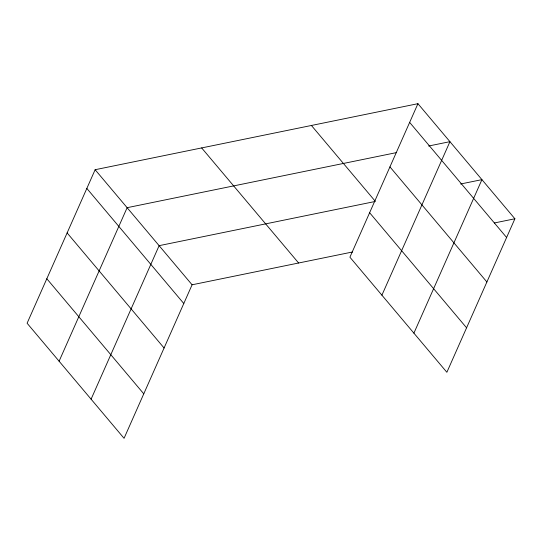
<?xml version="1.0" encoding="UTF-8"?>
<svg xmlns="http://www.w3.org/2000/svg" width="542" height="542" viewBox="0 0 542 542"><rect width="100%" height="100%" fill="white"/><g stroke="black" fill="none" stroke-linecap="round" stroke-linejoin="round"><path stroke-width="0.81" d="M417.943 103.685L349.915 257.206L446.872 372.286L514.9 218.772L417.943 103.685L95.128 169.714L27.1 323.228L124.057 438.315L192.085 284.794L352.673 251.949M59.098 361.209L127.126 207.688L396.676 152.559M91.09 399.183L159.124 245.662L374.59 201.597M381.907 295.187L449.941 141.665L428.634 146.022M413.905 333.161L481.933 179.639L460.632 183.995M494.412 222.958L514.9 218.772M409.65 122.404L506.607 237.491M389.935 166.889L486.892 281.976M311.413 125.473L375.41 201.428M369.624 212.721L466.581 327.808M201.658 147.925L298.615 263.005M95.128 169.714L192.085 284.794M86.835 188.433L183.792 303.513M67.12 232.911L164.077 347.998M46.815 278.744L143.772 393.831"/></g></svg>
